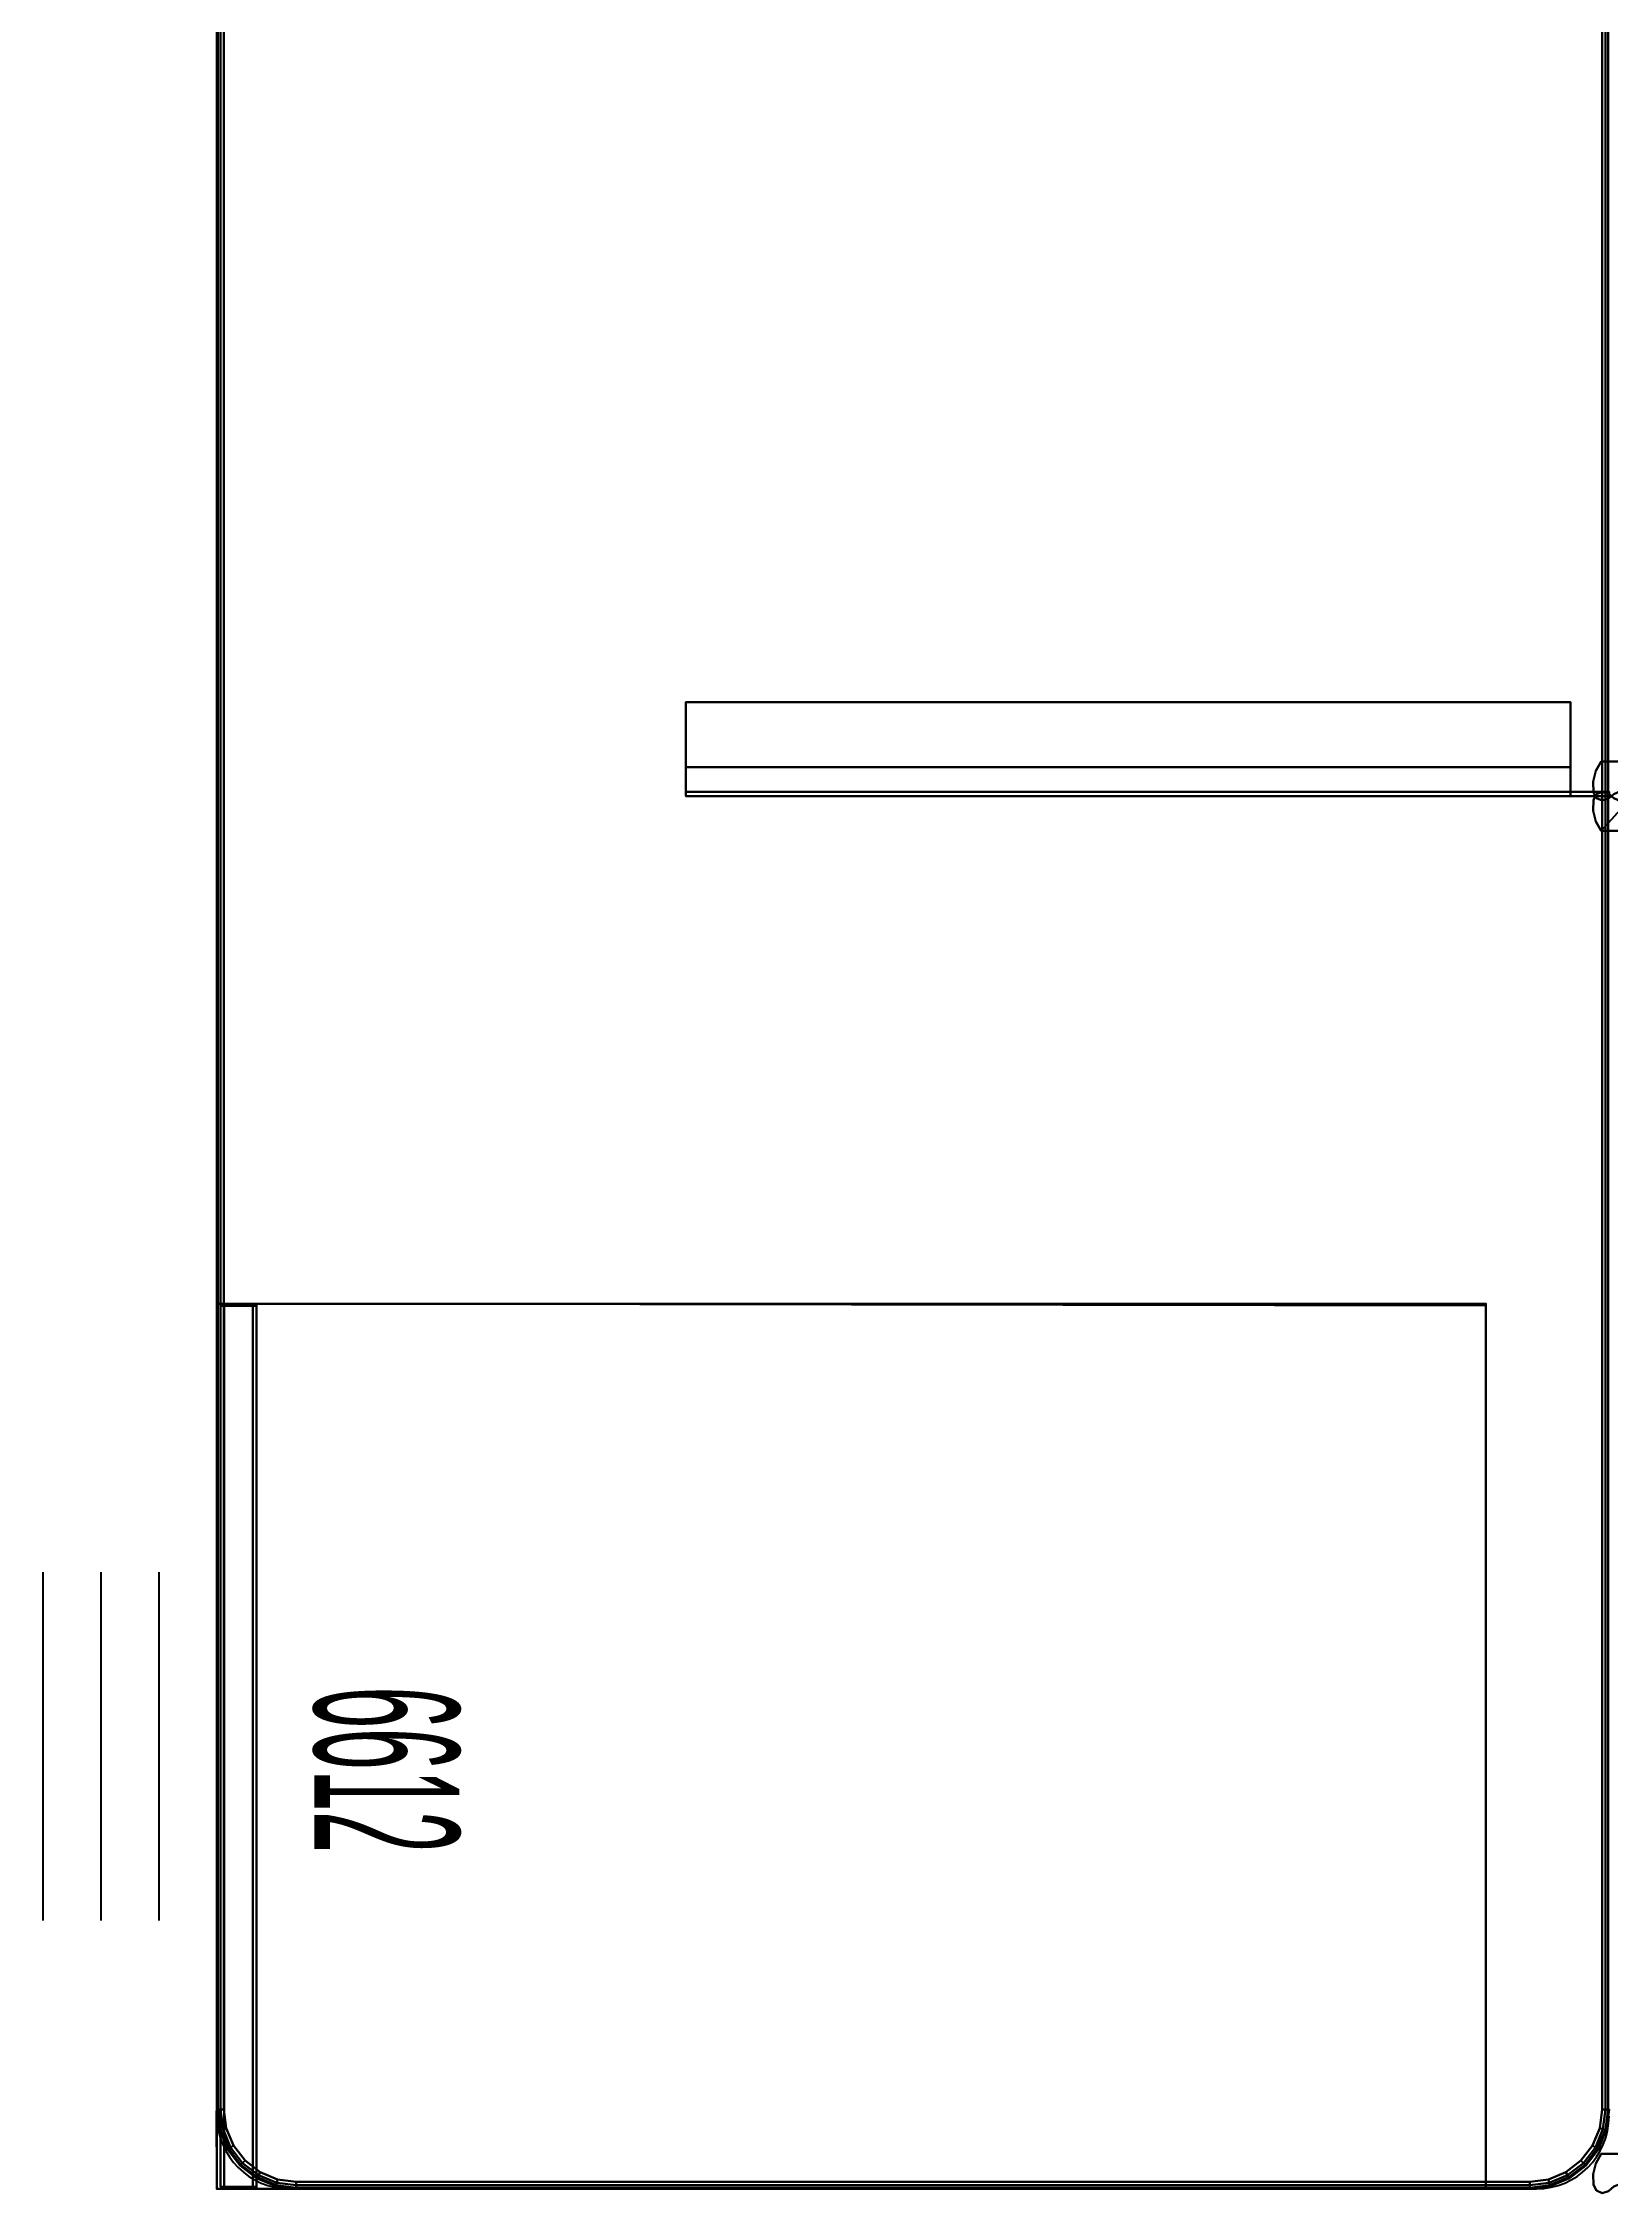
# Model space of a CAD drawing. Extents: x -170 to 1783, y -20 to 1205.
# Drawn here: x 142.92 to 169.88, y 685.19 to 722.24 of the extents above; entities that cross this region are included whole.
import ezdxf
from ezdxf.enums import TextEntityAlignment as Align

# ---------------------------------------------------------------- set-up
doc = ezdxf.new("R2010")
doc.units = 0
doc.header["$LTSCALE"] = 96
doc.header["$MEASUREMENT"] = 0
for name, color, linetype in [('A-FURN-3-PANEL-TRIM', 7, 'Continuous'), ('A-FURN-3-WKSF-BRACKET', 7, 'Continuous'), ('A-FURN-3-WKSF-TOP', 7, 'Continuous'), ('A-FURN-3-WKSF-TRIM', 7, 'Continuous'), ('A-FURN-P-WKSF', 7, 'Continuous'), ('A-FURN-P-WKSF-SUPPORT', 7, 'Continuous'), ('AFUPD-3-CSPT_3D', 7, 'Continuous'), ('AFUPD-3-RVBK_3D', 7, 'Continuous'), ('AFUPD-P', 7, 'Continuous'), ('MAIN_PANEL', 7, 'Continuous'), ('MAIN_STORAGE', 7, 'Continuous'), ('MAIN_WKSURF', 7, 'Continuous'), ('MAIN_WRKSFC-SUPP', 7, 'Continuous')]:
    doc.layers.add(name, color=color, linetype=linetype)

# ---------------------------------------------------------------- blocks, each defined once
blk = doc.blocks.new('EC-EFN-456')
at = {"layer": 'A-FURN-3-PANEL-TRIM', "color": 60, "linetype": 'Continuous'}
for points in [[(47.4, -0.135, 3.801), (47.4, 0.319, 3.801), (47.4, 0.319, 4.013), (47.4, -0.135, 4.013)], [(47.565, -0.225, 3.801), (47.4, -0.135, 3.801), (47.4, -0.135, 4.013), (47.565, -0.225, 4.013)], [(47.747, -0.271, 3.801), (47.565, -0.225, 3.801), (47.565, -0.225, 4.013), (47.747, -0.271, 4.013)], [(47.935, -0.269, 3.801), (47.747, -0.271, 3.801), (47.747, -0.271, 4.013), (47.935, -0.269, 4.013)], [(48.032, -0.218, 3.801), (47.935, -0.269, 3.801), (47.935, -0.269, 4.013), (48.032, -0.218, 4.013)], [(48.074, -0.116, 3.801), (48.032, -0.218, 3.801), (48.032, -0.218, 4.013), (48.074, -0.116, 4.013)], [(48.04, -0.011, 3.801), (48.074, -0.116, 3.801), (48.074, -0.116, 4.013), (48.04, -0.011, 4.013)]]:
    blk.add_3dface(points, dxfattribs=at)
for points, invisible_edges in [([(47.9, 0.319, 3.801), (47.4, -0.135, 3.801), (47.964, 0.085, 3.801), (47.916, 0.197, 3.801)], 3), ([(47.9, 0.319, 4.013), (47.916, 0.197, 4.013), (47.964, 0.085, 4.013), (47.4, -0.135, 4.013)], 12), ([(47.9, 0.319, 3.801), (47.4, 0.319, 3.801), (47.4, -0.135, 3.801)], 12), ([(47.4, -0.135, 4.013), (47.4, 0.319, 4.013), (47.9, 0.319, 4.013)], 12), ([(47.964, 0.085, 3.801), (47.4, -0.135, 3.801), (48.074, -0.116, 3.801), (48.04, -0.011, 3.801)], 3), ([(47.964, 0.085, 4.013), (48.04, -0.011, 4.013), (48.074, -0.116, 4.013), (47.4, -0.135, 4.013)], 12), ([(48.074, -0.116, 3.801), (47.4, -0.135, 3.801), (47.935, -0.269, 3.801), (48.032, -0.218, 3.801)], 3), ([(48.074, -0.116, 4.013), (48.032, -0.218, 4.013), (47.935, -0.269, 4.013), (47.4, -0.135, 4.013)], 12), ([(47.935, -0.269, 3.801), (47.4, -0.135, 3.801), (47.565, -0.225, 3.801), (47.747, -0.271, 3.801)], 1), ([(47.935, -0.269, 4.013), (47.747, -0.271, 4.013), (47.565, -0.225, 4.013), (47.4, -0.135, 4.013)], 8)]:
    blk.add_3dface(points, dxfattribs=dict(at, invisible_edges=invisible_edges))
blk = doc.blocks.new('EC-EFN-244')
at = {"layer": 'A-FURN-3-PANEL-TRIM', "color": 60, "linetype": 'Continuous'}
for points, invisible_edges in [([(0.6, -0.135, 3.575), (0.6, 1.681, 3.575), (0.1, 1.681, 3.575), (0.1, 0.319, 3.575)], 10), ([(0.6, -0.135, 4.24), (0.1, 0.319, 4.24), (0.1, 1.681, 4.24), (0.6, 1.681, 4.24)], 5), ([(-0.074, -0.116, 3.575), (0.6, -0.135, 3.575), (0.036, 0.085, 3.575), (-0.04, -0.011, 3.575)], 3), ([(-0.074, -0.116, 4.24), (-0.04, -0.011, 4.24), (0.036, 0.085, 4.24), (0.6, -0.135, 4.24)], 12), ([(-0.074, -0.116, 3.801), (-0.04, -0.011, 3.801), (0.036, 0.085, 3.801), (0.6, -0.135, 3.801)], 12), ([(-0.074, -0.116, 4.013), (0.6, -0.135, 4.013), (0.036, 0.085, 4.013), (-0.04, -0.011, 4.013)], 3), ([(0.036, 0.085, 3.575), (0.6, -0.135, 3.575), (0.1, 0.319, 3.575), (0.084, 0.197, 3.575)], 3), ([(0.036, 0.085, 4.24), (0.084, 0.197, 4.24), (0.1, 0.319, 4.24), (0.6, -0.135, 4.24)], 12), ([(0.036, 0.085, 3.801), (0.084, 0.197, 3.801), (0.1, 0.319, 3.801), (0.6, -0.135, 3.801)], 12), ([(0.036, 0.085, 4.013), (0.6, -0.135, 4.013), (0.1, 0.319, 4.013), (0.084, 0.197, 4.013)], 3), ([(23.9, 0.319, 3.801), (23.4, -0.135, 3.801), (23.964, 0.085, 3.801), (23.916, 0.197, 3.801)], 3), ([(23.9, 0.319, 4.013), (23.916, 0.197, 4.013), (23.964, 0.085, 4.013), (23.4, -0.135, 4.013)], 12), ([(23.9, 0.319, 3.801), (23.4, 0.319, 3.801), (23.4, -0.135, 3.801)], 12), ([(23.4, -0.135, 4.013), (23.4, 0.319, 4.013), (23.9, 0.319, 4.013)], 12), ([(23.964, 0.085, 3.801), (23.4, -0.135, 3.801), (24.074, -0.116, 3.801), (24.04, -0.011, 3.801)], 3), ([(23.964, 0.085, 4.013), (24.04, -0.011, 4.013), (24.074, -0.116, 4.013), (23.4, -0.135, 4.013)], 12), ([(0.065, -0.269, 3.575), (0.6, -0.135, 3.575), (-0.074, -0.116, 3.575), (-0.032, -0.218, 3.575)], 3), ([(0.065, -0.269, 4.24), (-0.032, -0.218, 4.24), (-0.074, -0.116, 4.24), (0.6, -0.135, 4.24)], 12), ([(0.065, -0.269, 3.801), (-0.032, -0.218, 3.801), (-0.074, -0.116, 3.801), (0.6, -0.135, 3.801)], 12), ([(0.065, -0.269, 4.013), (0.6, -0.135, 4.013), (-0.074, -0.116, 4.013), (-0.032, -0.218, 4.013)], 3), ([(0.435, -0.225, 3.575), (0.6, -0.135, 3.575), (0.065, -0.269, 3.575), (0.253, -0.271, 3.575)], 2), ([(0.435, -0.225, 4.24), (0.253, -0.271, 4.24), (0.065, -0.269, 4.24), (0.6, -0.135, 4.24)], 4), ([(0.435, -0.225, 3.801), (0.253, -0.271, 3.801), (0.065, -0.269, 3.801), (0.6, -0.135, 3.801)], 4), ([(0.435, -0.225, 4.013), (0.6, -0.135, 4.013), (0.065, -0.269, 4.013), (0.253, -0.271, 4.013)], 2), ([(24.074, -0.116, 3.801), (23.4, -0.135, 3.801), (23.935, -0.269, 3.801), (24.032, -0.218, 3.801)], 3), ([(24.074, -0.116, 4.013), (24.032, -0.218, 4.013), (23.935, -0.269, 4.013), (23.4, -0.135, 4.013)], 12), ([(23.935, -0.269, 3.801), (23.4, -0.135, 3.801), (23.565, -0.225, 3.801), (23.747, -0.271, 3.801)], 1), ([(23.935, -0.269, 4.013), (23.747, -0.271, 4.013), (23.565, -0.225, 4.013), (23.4, -0.135, 4.013)], 8)]:
    blk.add_3dface(points, dxfattribs=dict(at, invisible_edges=invisible_edges))
for points in [[(0.6, 1.681, 3.575), (0.6, -0.135, 3.575), (0.6, -0.135, 4.24), (0.6, 1.681, 4.24)], [(0.6, -0.135, 3.801), (0.1, 0.319, 3.801), (0.1, 0.319, 4.013), (0.6, -0.135, 4.013)], [(23.4, -0.135, 3.801), (23.4, 0.319, 3.801), (23.4, 0.319, 4.013), (23.4, -0.135, 4.013)], [(-0.074, -0.116, 4.013), (-0.04, -0.011, 4.013), (-0.04, -0.011, 4.24), (-0.074, -0.116, 4.24)], [(-0.074, -0.116, 3.575), (-0.04, -0.011, 3.575), (-0.04, -0.011, 3.801), (-0.074, -0.116, 3.801)], [(-0.032, -0.218, 4.013), (-0.074, -0.116, 4.013), (-0.074, -0.116, 4.24), (-0.032, -0.218, 4.24)], [(-0.032, -0.218, 3.575), (-0.074, -0.116, 3.575), (-0.074, -0.116, 3.801), (-0.032, -0.218, 3.801)], [(0.065, -0.269, 4.013), (-0.032, -0.218, 4.013), (-0.032, -0.218, 4.24), (0.065, -0.269, 4.24)], [(0.065, -0.269, 3.575), (-0.032, -0.218, 3.575), (-0.032, -0.218, 3.801), (0.065, -0.269, 3.801)], [(0.253, -0.271, 4.013), (0.065, -0.269, 4.013), (0.065, -0.269, 4.24), (0.253, -0.271, 4.24)], [(0.253, -0.271, 3.575), (0.065, -0.269, 3.575), (0.065, -0.269, 3.801), (0.253, -0.271, 3.801)], [(0.435, -0.225, 4.013), (0.253, -0.271, 4.013), (0.253, -0.271, 4.24), (0.435, -0.225, 4.24)], [(0.435, -0.225, 3.575), (0.253, -0.271, 3.575), (0.253, -0.271, 3.801), (0.435, -0.225, 3.801)], [(0.6, -0.135, 4.013), (0.435, -0.225, 4.013), (0.435, -0.225, 4.24), (0.6, -0.135, 4.24)], [(0.6, -0.135, 3.575), (0.435, -0.225, 3.575), (0.435, -0.225, 3.801), (0.6, -0.135, 3.801)], [(23.565, -0.225, 3.801), (23.4, -0.135, 3.801), (23.4, -0.135, 4.013), (23.565, -0.225, 4.013)], [(23.747, -0.271, 3.801), (23.565, -0.225, 3.801), (23.565, -0.225, 4.013), (23.747, -0.271, 4.013)], [(23.935, -0.269, 3.801), (23.747, -0.271, 3.801), (23.747, -0.271, 4.013), (23.935, -0.269, 4.013)], [(24.032, -0.218, 3.801), (23.935, -0.269, 3.801), (23.935, -0.269, 4.013), (24.032, -0.218, 4.013)], [(24.074, -0.116, 3.801), (24.032, -0.218, 3.801), (24.032, -0.218, 4.013), (24.074, -0.116, 4.013)], [(24.04, -0.011, 3.801), (24.074, -0.116, 3.801), (24.074, -0.116, 4.013), (24.04, -0.011, 4.013)]]:
    blk.add_3dface(points, dxfattribs=at)
blk = doc.blocks.new('EC-WYC-46-2424-T')
at = {"layer": 'A-FURN-3-WKSF-TOP', "color": 60, "linetype": 'Continuous'}
for points, invisible_edges in [([(47.882, -28.115, 27.75), (24.118, -34.22, 27.75), (24.118, -70.632, 27.75), (47.882, -70.632, 27.75)], 5), ([(47.882, -28.115, 29), (47.882, -70.632, 29), (24.118, -70.632, 29), (24.118, -34.22, 29)], 10), ([(24.118, -70.632, 27.75), (24.161, -70.956, 27.75), (47.839, -70.956, 27.75), (47.882, -70.632, 27.75)], 10), ([(24.118, -70.632, 29), (47.882, -70.632, 29), (47.839, -70.956, 29), (24.161, -70.956, 29)], 5), ([(47.715, -71.257, 27.75), (47.839, -70.956, 27.75), (24.161, -70.956, 27.75), (24.285, -71.257, 27.75)], 10), ([(47.715, -71.257, 29), (24.285, -71.257, 29), (24.161, -70.956, 29), (47.839, -70.956, 29)], 5), ([(24.285, -71.257, 27.75), (24.484, -71.516, 27.75), (47.516, -71.516, 27.75), (47.715, -71.257, 27.75)], 10), ([(24.285, -71.257, 29), (47.715, -71.257, 29), (47.516, -71.516, 29), (24.484, -71.516, 29)], 5), ([(47.257, -71.715, 27.75), (47.516, -71.516, 27.75), (24.484, -71.516, 27.75), (24.743, -71.715, 27.75)], 10), ([(47.257, -71.715, 29), (24.743, -71.715, 29), (24.484, -71.516, 29), (47.516, -71.516, 29)], 5), ([(24.743, -71.715, 27.75), (25.044, -71.839, 27.75), (46.956, -71.839, 27.75), (47.257, -71.715, 27.75)], 10), ([(24.743, -71.715, 29), (47.257, -71.715, 29), (46.956, -71.839, 29), (25.044, -71.839, 29)], 5), ([(46.632, -71.882, 27.75), (46.956, -71.839, 27.75), (25.044, -71.839, 27.75), (25.368, -71.882, 27.75)], 2), ([(46.632, -71.882, 29), (25.368, -71.882, 29), (25.044, -71.839, 29), (46.956, -71.839, 29)], 4)]:
    blk.add_3dface(points, dxfattribs=dict(at, invisible_edges=invisible_edges))
at = {"layer": 'A-FURN-3-WKSF-TRIM', "color": 40, "linetype": 'Continuous'}
for points in [[(47.882, -28.115, 29), (47.941, -28.115, 28.984), (47.941, -70.632, 28.984), (47.882, -70.632, 29)], [(47.941, -28.115, 27.766), (47.882, -28.115, 27.75), (47.882, -70.632, 27.75), (47.941, -70.632, 27.766)], [(47.941, -28.115, 28.984), (47.984, -28.115, 28.941), (47.984, -70.632, 28.941), (47.941, -70.632, 28.984)], [(47.984, -28.115, 27.809), (47.941, -28.115, 27.766), (47.941, -70.632, 27.766), (47.984, -70.632, 27.809)], [(24.016, -70.632, 28.941), (24, -70.632, 28.882), (24, -34.22, 28.882), (24.016, -34.22, 28.941)], [(24, -70.632, 27.868), (24.016, -70.632, 27.809), (24.016, -34.22, 27.809), (24, -34.22, 27.868)], [(24.059, -70.632, 28.984), (24.016, -70.632, 28.941), (24.016, -34.22, 28.941), (24.059, -34.22, 28.984)], [(24.016, -70.632, 27.809), (24.059, -70.632, 27.766), (24.059, -34.22, 27.766), (24.016, -34.22, 27.809)], [(24.118, -70.632, 29), (24.059, -70.632, 28.984), (24.059, -34.22, 28.984), (24.118, -34.22, 29)], [(24.059, -70.632, 27.766), (24.118, -70.632, 27.75), (24.118, -34.22, 27.75), (24.059, -34.22, 27.766)], [(24.062, -70.982, 28.941), (24.047, -70.986, 28.882), (24, -70.632, 28.882), (24.016, -70.632, 28.941)], [(24.047, -70.986, 28.882), (24.047, -70.986, 27.868), (24, -70.632, 27.868), (24, -70.632, 28.882)], [(24.047, -70.986, 27.868), (24.062, -70.982, 27.809), (24.016, -70.632, 27.809), (24, -70.632, 27.868)], [(24.104, -70.971, 28.984), (24.062, -70.982, 28.941), (24.016, -70.632, 28.941), (24.059, -70.632, 28.984)], [(24.062, -70.982, 27.809), (24.104, -70.971, 27.766), (24.059, -70.632, 27.766), (24.016, -70.632, 27.809)], [(24.161, -70.956, 29), (24.104, -70.971, 28.984), (24.059, -70.632, 28.984), (24.118, -70.632, 29)], [(24.104, -70.971, 27.766), (24.161, -70.956, 27.75), (24.118, -70.632, 27.75), (24.059, -70.632, 27.766)], [(47.882, -70.632, 29), (47.941, -70.632, 28.984), (47.896, -70.971, 28.984), (47.839, -70.956, 29)], [(47.941, -70.632, 27.766), (47.882, -70.632, 27.75), (47.839, -70.956, 27.75), (47.896, -70.971, 27.766)], [(47.941, -70.632, 28.984), (47.984, -70.632, 28.941), (47.938, -70.982, 28.941), (47.896, -70.971, 28.984)], [(47.984, -70.632, 27.809), (47.941, -70.632, 27.766), (47.896, -70.971, 27.766), (47.938, -70.982, 27.809)], [(47.984, -70.632, 28.941), (48, -70.632, 28.882), (47.953, -70.986, 28.882), (47.938, -70.982, 28.941)], [(48, -70.632, 27.868), (47.984, -70.632, 27.809), (47.938, -70.982, 27.809), (47.953, -70.986, 27.868)], [(48, -70.632, 28.882), (48, -70.632, 27.868), (47.953, -70.986, 27.868), (47.953, -70.986, 28.882)], [(24.197, -71.308, 28.941), (24.183, -71.316, 28.882), (24.047, -70.986, 28.882), (24.062, -70.982, 28.941)], [(24.183, -71.316, 27.868), (24.197, -71.308, 27.809), (24.062, -70.982, 27.809), (24.047, -70.986, 27.868)], [(24.183, -71.316, 28.882), (24.183, -71.316, 27.868), (24.047, -70.986, 27.868), (24.047, -70.986, 28.882)], [(24.234, -71.287, 28.984), (24.197, -71.308, 28.941), (24.062, -70.982, 28.941), (24.104, -70.971, 28.984)], [(24.197, -71.308, 27.809), (24.234, -71.287, 27.766), (24.104, -70.971, 27.766), (24.062, -70.982, 27.809)], [(24.285, -71.257, 29), (24.234, -71.287, 28.984), (24.104, -70.971, 28.984), (24.161, -70.956, 29)], [(24.234, -71.287, 27.766), (24.285, -71.257, 27.75), (24.161, -70.956, 27.75), (24.104, -70.971, 27.766)], [(47.839, -70.956, 29), (47.896, -70.971, 28.984), (47.766, -71.287, 28.984), (47.715, -71.257, 29)], [(47.896, -70.971, 27.766), (47.839, -70.956, 27.75), (47.715, -71.257, 27.75), (47.766, -71.287, 27.766)], [(47.896, -70.971, 28.984), (47.938, -70.982, 28.941), (47.803, -71.308, 28.941), (47.766, -71.287, 28.984)], [(47.938, -70.982, 27.809), (47.896, -70.971, 27.766), (47.766, -71.287, 27.766), (47.803, -71.308, 27.809)], [(47.938, -70.982, 28.941), (47.953, -70.986, 28.882), (47.817, -71.316, 28.882), (47.803, -71.308, 28.941)], [(47.953, -70.986, 27.868), (47.938, -70.982, 27.809), (47.803, -71.308, 27.809), (47.817, -71.316, 27.868)], [(47.953, -70.986, 28.882), (47.953, -70.986, 27.868), (47.817, -71.316, 27.868), (47.817, -71.316, 28.882)], [(24.412, -71.588, 28.941), (24.401, -71.599, 28.882), (24.183, -71.316, 28.882), (24.197, -71.308, 28.941)], [(24.401, -71.599, 27.868), (24.412, -71.588, 27.809), (24.197, -71.308, 27.809), (24.183, -71.316, 27.868)], [(24.401, -71.599, 28.882), (24.401, -71.599, 27.868), (24.183, -71.316, 27.868), (24.183, -71.316, 28.882)], [(24.442, -71.558, 28.984), (24.412, -71.588, 28.941), (24.197, -71.308, 28.941), (24.234, -71.287, 28.984)], [(24.412, -71.588, 27.809), (24.442, -71.558, 27.766), (24.234, -71.287, 27.766), (24.197, -71.308, 27.809)], [(24.484, -71.516, 29), (24.442, -71.558, 28.984), (24.234, -71.287, 28.984), (24.285, -71.257, 29)], [(24.442, -71.558, 27.766), (24.484, -71.516, 27.75), (24.285, -71.257, 27.75), (24.234, -71.287, 27.766)], [(47.715, -71.257, 29), (47.766, -71.287, 28.984), (47.558, -71.558, 28.984), (47.516, -71.516, 29)], [(47.766, -71.287, 27.766), (47.715, -71.257, 27.75), (47.516, -71.516, 27.75), (47.558, -71.558, 27.766)], [(47.766, -71.287, 28.984), (47.803, -71.308, 28.941), (47.588, -71.588, 28.941), (47.558, -71.558, 28.984)], [(47.803, -71.308, 27.809), (47.766, -71.287, 27.766), (47.558, -71.558, 27.766), (47.588, -71.588, 27.809)], [(47.803, -71.308, 28.941), (47.817, -71.316, 28.882), (47.599, -71.599, 28.882), (47.588, -71.588, 28.941)], [(47.817, -71.316, 27.868), (47.803, -71.308, 27.809), (47.588, -71.588, 27.809), (47.599, -71.599, 27.868)], [(47.817, -71.316, 28.882), (47.817, -71.316, 27.868), (47.599, -71.599, 27.868), (47.599, -71.599, 28.882)], [(24.692, -71.803, 28.941), (24.684, -71.817, 28.882), (24.401, -71.599, 28.882), (24.412, -71.588, 28.941)], [(24.684, -71.817, 27.868), (24.692, -71.803, 27.809), (24.412, -71.588, 27.809), (24.401, -71.599, 27.868)], [(24.684, -71.817, 28.882), (24.684, -71.817, 27.868), (24.401, -71.599, 27.868), (24.401, -71.599, 28.882)], [(24.713, -71.766, 28.984), (24.692, -71.803, 28.941), (24.412, -71.588, 28.941), (24.442, -71.558, 28.984)], [(24.692, -71.803, 27.809), (24.713, -71.766, 27.766), (24.442, -71.558, 27.766), (24.412, -71.588, 27.809)], [(24.743, -71.715, 29), (24.713, -71.766, 28.984), (24.442, -71.558, 28.984), (24.484, -71.516, 29)], [(24.713, -71.766, 27.766), (24.743, -71.715, 27.75), (24.484, -71.516, 27.75), (24.442, -71.558, 27.766)], [(25.018, -71.938, 28.941), (25.014, -71.953, 28.882), (24.684, -71.817, 28.882), (24.692, -71.803, 28.941)], [(25.014, -71.953, 27.868), (25.018, -71.938, 27.809), (24.692, -71.803, 27.809), (24.684, -71.817, 27.868)], [(25.014, -71.953, 28.882), (25.014, -71.953, 27.868), (24.684, -71.817, 27.868), (24.684, -71.817, 28.882)], [(25.029, -71.896, 28.984), (25.018, -71.938, 28.941), (24.692, -71.803, 28.941), (24.713, -71.766, 28.984)], [(25.018, -71.938, 27.809), (25.029, -71.896, 27.766), (24.713, -71.766, 27.766), (24.692, -71.803, 27.809)], [(25.044, -71.839, 29), (25.029, -71.896, 28.984), (24.713, -71.766, 28.984), (24.743, -71.715, 29)], [(25.029, -71.896, 27.766), (25.044, -71.839, 27.75), (24.743, -71.715, 27.75), (24.713, -71.766, 27.766)], [(25.368, -71.882, 29), (25.368, -71.941, 28.984), (25.029, -71.896, 28.984), (25.044, -71.839, 29)], [(25.368, -71.941, 27.766), (25.368, -71.882, 27.75), (25.044, -71.839, 27.75), (25.029, -71.896, 27.766)], [(46.632, -71.882, 29), (46.632, -71.941, 28.984), (25.368, -71.941, 28.984), (25.368, -71.882, 29)], [(46.632, -71.941, 27.766), (46.632, -71.882, 27.75), (25.368, -71.882, 27.75), (25.368, -71.941, 27.766)], [(46.956, -71.839, 29), (46.971, -71.896, 28.984), (46.632, -71.941, 28.984), (46.632, -71.882, 29)], [(46.971, -71.896, 27.766), (46.956, -71.839, 27.75), (46.632, -71.882, 27.75), (46.632, -71.941, 27.766)], [(47.257, -71.715, 29), (47.286, -71.766, 28.984), (46.971, -71.896, 28.984), (46.956, -71.839, 29)], [(47.286, -71.766, 27.766), (47.257, -71.715, 27.75), (46.956, -71.839, 27.75), (46.971, -71.896, 27.766)], [(47.286, -71.766, 28.984), (47.308, -71.803, 28.941), (46.982, -71.938, 28.941), (46.971, -71.896, 28.984)], [(47.308, -71.803, 27.809), (47.286, -71.766, 27.766), (46.971, -71.896, 27.766), (46.982, -71.938, 27.809)], [(47.308, -71.803, 28.941), (47.316, -71.817, 28.882), (46.986, -71.953, 28.882), (46.982, -71.938, 28.941)], [(47.316, -71.817, 27.868), (47.308, -71.803, 27.809), (46.982, -71.938, 27.809), (46.986, -71.953, 27.868)], [(47.316, -71.817, 28.882), (47.316, -71.817, 27.868), (46.986, -71.953, 27.868), (46.986, -71.953, 28.882)], [(47.516, -71.516, 29), (47.558, -71.558, 28.984), (47.286, -71.766, 28.984), (47.257, -71.715, 29)], [(47.558, -71.558, 27.766), (47.516, -71.516, 27.75), (47.257, -71.715, 27.75), (47.286, -71.766, 27.766)], [(47.558, -71.558, 28.984), (47.588, -71.588, 28.941), (47.308, -71.803, 28.941), (47.286, -71.766, 28.984)], [(47.588, -71.588, 27.809), (47.558, -71.558, 27.766), (47.286, -71.766, 27.766), (47.308, -71.803, 27.809)], [(47.588, -71.588, 28.941), (47.599, -71.599, 28.882), (47.316, -71.817, 28.882), (47.308, -71.803, 28.941)], [(47.599, -71.599, 27.868), (47.588, -71.588, 27.809), (47.308, -71.803, 27.809), (47.316, -71.817, 27.868)], [(47.599, -71.599, 28.882), (47.599, -71.599, 27.868), (47.316, -71.817, 27.868), (47.316, -71.817, 28.882)], [(25.368, -71.984, 28.941), (25.368, -72, 28.882), (25.014, -71.953, 28.882), (25.018, -71.938, 28.941)], [(25.368, -72, 27.868), (25.368, -71.984, 27.809), (25.018, -71.938, 27.809), (25.014, -71.953, 27.868)], [(25.368, -72, 28.882), (25.368, -72, 27.868), (25.014, -71.953, 27.868), (25.014, -71.953, 28.882)], [(25.368, -71.941, 28.984), (25.368, -71.984, 28.941), (25.018, -71.938, 28.941), (25.029, -71.896, 28.984)], [(25.368, -71.984, 27.809), (25.368, -71.941, 27.766), (25.029, -71.896, 27.766), (25.018, -71.938, 27.809)], [(46.632, -71.941, 28.984), (46.632, -71.984, 28.941), (25.368, -71.984, 28.941), (25.368, -71.941, 28.984)], [(46.632, -71.984, 27.809), (46.632, -71.941, 27.766), (25.368, -71.941, 27.766), (25.368, -71.984, 27.809)], [(46.632, -71.984, 28.941), (46.632, -72, 28.882), (25.368, -72, 28.882), (25.368, -71.984, 28.941)], [(46.632, -72, 27.868), (46.632, -71.984, 27.809), (25.368, -71.984, 27.809), (25.368, -72, 27.868)], [(46.632, -72, 28.882), (46.632, -72, 27.868), (25.368, -72, 27.868), (25.368, -72, 28.882)], [(46.971, -71.896, 28.984), (46.982, -71.938, 28.941), (46.632, -71.984, 28.941), (46.632, -71.941, 28.984)], [(46.982, -71.938, 27.809), (46.971, -71.896, 27.766), (46.632, -71.941, 27.766), (46.632, -71.984, 27.809)], [(46.982, -71.938, 28.941), (46.986, -71.953, 28.882), (46.632, -72, 28.882), (46.632, -71.984, 28.941)], [(46.986, -71.953, 27.868), (46.982, -71.938, 27.809), (46.632, -71.984, 27.809), (46.632, -72, 27.868)], [(46.986, -71.953, 28.882), (46.986, -71.953, 27.868), (46.632, -72, 27.868), (46.632, -72, 28.882)]]:
    blk.add_3dface(points, dxfattribs=at)
at = {"layer": 'A-FURN-3-WKSF-TRIM', "color": 40, "linetype": 'Continuous', "invisible_edges": 4}
blk.add_3dface([(24, -70.632, 28.882), (24, -70.632, 27.868), (24, -34.22, 27.868), (24, -34.22, 28.882)], dxfattribs=at)
at = {"layer": 'A-FURN-P-WKSF', "color": 7, "linetype": 'Continuous'}
for p, q in [((24, -70.75), (24, -34.22)), ((25.25, -72), (46.75, -72))]:
    blk.add_line(p, q, dxfattribs=at)
for centre, start, end in [((25.25, -70.75), 180, 270), ((46.75, -70.75), 270, 360)]:
    blk.add_arc(centre, 1.25, start, end, dxfattribs=at)
at = {"layer": 'MAIN_WKSURF', "color": 7, "linetype": 'Continuous'}
blk.add_point((24, -72), dxfattribs=at)
blk.add_point((24, -72), dxfattribs=at)
blk = doc.blocks.new('EC-HP-6612-FPED')
at = {"layer": 'AFUPD-3-CSPT_3D', "color": 60, "linetype": 'Continuous'}
for points in [[(0, 21.875, 27.75), (15.25, 21.875, 27.75), (15.25, 21.875), (0, 21.875)], [(0, 0.68), (0, 0.68, 27.75), (0, 21.875, 27.75), (0, 21.875)], [(15.25, 0.68), (15.25, 21.875), (15.25, 21.875, 27.75), (15.25, 0.68, 27.75)], [(15.25, 0.68, 27.75), (0, 0.68, 27.75), (0, 0, 27.75), (15.25, 0, 27.75)], [(15.25, 0.68), (15.25, 0.68, 2.73), (0, 0.68, 2.73), (0, 0.68)], [(0, 0.68, 2.73), (15.25, 0.68, 2.73), (15.25, 0.68, 27.75), (0, 0.68, 27.75)], [(0, 0, 26.15), (0, 0, 27.75), (0, 0.68, 27.75), (0, 0.68, 26.15)], [(15.217, 0.06, 14.525), (15.217, 0.68, 14.525), (0.032, 0.68, 14.525), (0.032, 0.06, 14.525)], [(0.032, 0.06, 2.73), (0.032, 0.68, 2.73), (15.217, 0.68, 2.73), (15.217, 0.06, 2.73)], [(0.032, 0.68, 14.087), (15.217, 0.68, 14.087), (15.217, 0.68, 2.73), (0.032, 0.68, 2.73)], [(15.217, 0.06, 20.275), (15.217, 0.68, 20.275), (0.032, 0.68, 20.275), (0.032, 0.06, 20.275)], [(0.032, 0.06, 14.65), (0.032, 0.68, 14.65), (15.217, 0.68, 14.65), (15.217, 0.06, 14.65)], [(0.032, 0.68, 19.838), (15.217, 0.68, 19.838), (15.217, 0.68, 14.65), (0.032, 0.68, 14.65)], [(0.032, 0.06, 26.025), (0.032, 0.68, 26.025), (15.217, 0.68, 26.025), (15.217, 0.06, 26.025)], [(0.032, 0.68, 20.4), (15.217, 0.68, 20.4), (15.217, 0.68, 25.587), (0.032, 0.68, 25.587)], [(15.217, 0.06, 20.4), (15.217, 0.68, 20.4), (0.032, 0.68, 20.4), (0.032, 0.06, 20.4)], [(0.032, 0.618, 14.087), (0.032, 0.06, 13.462), (15.217, 0.06, 13.462), (15.217, 0.618, 14.087)], [(0.032, 0.618, 14.087), (15.217, 0.618, 14.087), (15.217, 0.618, 14.462), (0.032, 0.618, 14.462)], [(15.217, 0.618, 14.462), (15.217, 0.122, 14.462), (0.032, 0.122, 14.462), (0.032, 0.618, 14.462)], [(0.032, 0.618, 19.838), (0.032, 0.06, 19.213), (15.217, 0.06, 19.213), (15.217, 0.618, 19.838)], [(15.217, 0.618, 20.213), (15.217, 0.122, 20.213), (0.032, 0.122, 20.213), (0.032, 0.618, 20.213)], [(0.032, 0.618, 19.838), (15.217, 0.618, 19.838), (15.217, 0.618, 20.213), (0.032, 0.618, 20.213)], [(0.032, 0.618, 25.962), (15.217, 0.618, 25.962), (15.217, 0.618, 25.587), (0.032, 0.618, 25.587)], [(0.032, 0.618, 25.962), (0.032, 0.122, 25.962), (15.217, 0.122, 25.962), (15.217, 0.618, 25.962)], [(15.217, 0.618, 25.587), (15.217, 0.06, 24.962), (0.032, 0.06, 24.962), (0.032, 0.618, 25.587)], [(15.25, 0.68, 26.15), (15.25, 0.68, 27.75), (15.25, 0, 27.75), (15.25, 0, 26.15)], [(0, 0, 27.75), (0, 0, 26.15), (15.25, 0, 26.15), (15.25, 0, 27.75)], [(0.032, 0.06, 14.275), (0.032, 0.122, 14.275), (15.217, 0.122, 14.275), (15.217, 0.06, 14.275)], [(0.032, 0.06, 20.025), (0.032, 0.122, 20.025), (15.217, 0.122, 20.025), (15.217, 0.06, 20.025)], [(15.217, 0.06, 25.775), (15.217, 0.122, 25.775), (0.032, 0.122, 25.775), (0.032, 0.06, 25.775)], [(15.217, 0.06, 14.275), (15.217, 0.06, 14.525), (0.032, 0.06, 14.525), (0.032, 0.06, 14.275)], [(0.032, 0.06, 13.462), (0.032, 0.06, 2.73), (15.217, 0.06, 2.73), (15.217, 0.06, 13.462)], [(15.217, 0.06, 20.025), (15.217, 0.06, 20.275), (0.032, 0.06, 20.275), (0.032, 0.06, 20.025)], [(0.032, 0.06, 19.213), (0.032, 0.06, 14.65), (15.217, 0.06, 14.65), (15.217, 0.06, 19.213)], [(0.032, 0.06, 25.775), (0.032, 0.06, 26.025), (15.217, 0.06, 26.025), (15.217, 0.06, 25.775)], [(15.217, 0.06, 24.962), (15.217, 0.06, 20.4), (0.032, 0.06, 20.4), (0.032, 0.06, 24.962)]]:
    blk.add_3dface(points, dxfattribs=at)
for points, invisible_edges in [([(0, 21.875, 27.75), (0, 0.68, 27.75), (15.25, 0.68, 27.75), (15.25, 21.875, 27.75)], 2), ([(0.032, 0.68, 14.087), (0.032, 0.06, 2.73), (0.032, 0.06, 13.462), (0.032, 0.618, 14.087)], 9), ([(0.032, 0.68, 14.525), (0.032, 0.618, 14.462), (0.032, 0.122, 14.462), (0.032, 0.06, 14.525)], 5), ([(0.032, 0.618, 14.087), (0.032, 0.618, 14.462), (0.032, 0.68, 14.525), (0.032, 0.68, 14.087)], 2), ([(0.032, 0.06, 2.73), (0.032, 0.68, 14.087), (0.032, 0.68, 2.73)], 1), ([(0.032, 0.68, 19.838), (0.032, 0.06, 14.65), (0.032, 0.06, 19.213), (0.032, 0.618, 19.838)], 9), ([(0.032, 0.68, 20.275), (0.032, 0.618, 20.213), (0.032, 0.122, 20.213), (0.032, 0.06, 20.275)], 5), ([(0.032, 0.618, 19.838), (0.032, 0.618, 20.213), (0.032, 0.68, 20.275), (0.032, 0.68, 19.838)], 2), ([(0.032, 0.06, 14.65), (0.032, 0.68, 19.838), (0.032, 0.68, 14.65)], 1), ([(0.032, 0.68), (0.032, 0.68, 2.955), (15.217, 0.68, 2.955), (15.217, 0.68)], 7), ([(0.032, 0.618, 25.587), (0.032, 0.06, 24.962), (0.032, 0.06, 20.4), (0.032, 0.68, 25.587)], 12), ([(0.032, 0.06, 26.025), (0.032, 0.122, 25.962), (0.032, 0.618, 25.962), (0.032, 0.68, 26.025)], 5), ([(0.032, 0.68, 25.587), (0.032, 0.68, 26.025), (0.032, 0.618, 25.962), (0.032, 0.618, 25.587)], 2), ([(0.032, 0.68, 20.4), (0.032, 0.68, 25.587), (0.032, 0.06, 20.4)], 2), ([(15.217, 0.618, 14.087), (15.217, 0.06, 13.462), (15.217, 0.06, 2.73), (15.217, 0.68, 14.087)], 12), ([(15.217, 0.06, 14.525), (15.217, 0.122, 14.462), (15.217, 0.618, 14.462), (15.217, 0.68, 14.525)], 5), ([(15.217, 0.68, 14.087), (15.217, 0.68, 14.525), (15.217, 0.618, 14.462), (15.217, 0.618, 14.087)], 2), ([(15.217, 0.68, 2.73), (15.217, 0.68, 14.087), (15.217, 0.06, 2.73)], 2), ([(15.217, 0.618, 19.838), (15.217, 0.06, 19.213), (15.217, 0.06, 14.65), (15.217, 0.68, 19.838)], 12), ([(15.217, 0.06, 20.275), (15.217, 0.122, 20.213), (15.217, 0.618, 20.213), (15.217, 0.68, 20.275)], 5), ([(15.217, 0.68, 19.838), (15.217, 0.68, 20.275), (15.217, 0.618, 20.213), (15.217, 0.618, 19.838)], 2), ([(15.217, 0.68, 14.65), (15.217, 0.68, 19.838), (15.217, 0.06, 14.65)], 2), ([(15.217, 0.68, 25.587), (15.217, 0.06, 20.4), (15.217, 0.06, 24.962), (15.217, 0.618, 25.587)], 9), ([(15.217, 0.68, 26.025), (15.217, 0.618, 25.962), (15.217, 0.122, 25.962), (15.217, 0.06, 26.025)], 5), ([(15.217, 0.618, 25.587), (15.217, 0.618, 25.962), (15.217, 0.68, 26.025), (15.217, 0.68, 25.587)], 2), ([(15.217, 0.06, 20.4), (15.217, 0.68, 25.587), (15.217, 0.68, 20.4)], 1), ([(0.032, 0.122, 14.462), (0.032, 0.122, 14.275), (0.032, 0.06, 14.275), (0.032, 0.06, 14.525)], 8), ([(0.032, 0.122, 20.213), (0.032, 0.122, 20.025), (0.032, 0.06, 20.025), (0.032, 0.06, 20.275)], 8), ([(0.032, 0.06, 26.025), (0.032, 0.06, 25.775), (0.032, 0.122, 25.775), (0.032, 0.122, 25.962)], 8), ([(15.217, 0.06, 14.525), (15.217, 0.06, 14.275), (15.217, 0.122, 14.275), (15.217, 0.122, 14.462)], 8), ([(15.217, 0.06, 20.275), (15.217, 0.06, 20.025), (15.217, 0.122, 20.025), (15.217, 0.122, 20.213)], 8), ([(15.217, 0.122, 25.962), (15.217, 0.122, 25.775), (15.217, 0.06, 25.775), (15.217, 0.06, 26.025)], 8)]:
    blk.add_3dface(points, dxfattribs=dict(at, invisible_edges=invisible_edges))
at = {"layer": 'AFUPD-3-RVBK_3D', "color": 60, "linetype": 'Continuous'}
for points, invisible_edges in [([(0, 0.68, 27.75), (15.25, 0.68, 27.75), (15.25, 0.68, 2.73), (0, 0.68, 2.73)], 1), ([(14.218, -0.01, 26.949), (13.911, -0.01, 27.01), (13.905, -0.01, 26.949), (13.911, -0.01, 26.888)], 9), ([(14.218, -0.01, 26.949), (13.911, -0.01, 26.888), (13.929, -0.01, 26.83), (13.958, -0.01, 26.776)], 9), ([(14.218, -0.01, 26.949), (13.958, -0.01, 27.123), (13.929, -0.01, 27.069), (13.911, -0.01, 27.01)], 9), ([(14.218, -0.01, 26.949), (13.958, -0.01, 26.776), (13.997, -0.01, 26.728), (14.044, -0.01, 26.689)], 9), ([(14.218, -0.01, 26.949), (14.044, -0.01, 27.209), (13.997, -0.01, 27.17), (13.958, -0.01, 27.123)], 9), ([(14.218, -0.01, 26.949), (14.044, -0.01, 26.689), (14.098, -0.01, 26.661), (14.157, -0.01, 26.643)], 9), ([(14.218, -0.01, 26.949), (14.157, -0.01, 27.256), (14.098, -0.01, 27.238), (14.044, -0.01, 27.209)], 9), ([(14.218, -0.01, 26.949), (14.157, -0.01, 26.643), (14.218, -0.01, 26.637), (14.278, -0.01, 26.643)], 9), ([(14.218, -0.01, 26.949), (14.278, -0.01, 27.256), (14.218, -0.01, 27.262), (14.157, -0.01, 27.256)], 9), ([(14.218, -0.01, 26.949), (14.524, -0.01, 26.888), (14.53, -0.01, 26.949), (14.524, -0.01, 27.01)], 9), ([(14.218, -0.01, 26.949), (14.477, -0.01, 26.776), (14.506, -0.01, 26.83), (14.524, -0.01, 26.888)], 9), ([(14.218, -0.01, 26.949), (14.391, -0.01, 26.689), (14.438, -0.01, 26.728), (14.477, -0.01, 26.776)], 9), ([(14.218, -0.01, 26.949), (14.278, -0.01, 26.643), (14.337, -0.01, 26.661), (14.391, -0.01, 26.689)], 9), ([(14.218, -0.01, 26.949), (14.524, -0.01, 27.01), (14.506, -0.01, 27.069), (14.477, -0.01, 27.123)], 9), ([(14.218, -0.01, 26.949), (14.477, -0.01, 27.123), (14.438, -0.01, 27.17), (14.391, -0.01, 27.209)], 9), ([(14.218, -0.01, 26.949), (14.391, -0.01, 27.209), (14.337, -0.01, 27.238), (14.278, -0.01, 27.256)], 9)]:
    blk.add_3dface(points, dxfattribs=dict(at, invisible_edges=invisible_edges))
for points in [[(0.032, 0.68, 26.15), (15.217, 0.68, 26.15), (15.217, 0.68, 20.275), (0.032, 0.68, 20.275)], [(0.032, 0.68, 14.65), (15.217, 0.68, 14.65), (15.217, 0.68, 14.525), (0.032, 0.68, 14.525)]]:
    blk.add_3dface(points, dxfattribs=at)
at = {"layer": 'AFUPD-P', "color": 60, "linetype": 'Continuous'}
for p, q in [((15.25, 21.875), (0, 21.875)), ((0, 21.875), (0, 0)), ((15.25, 21.875), (0, 21.875)), ((0.032, 21.875), (0, 0)), ((15.25, 0), (15.25, 21.875)), ((15.25, 0), (15.25, 21.875)), ((0, 0), (15.25, 0)), ((0, 0), (15.25, 0)), ((4.625, -1), (10.625, -1)), ((4.625, -1), (10.625, -1)), ((4.625, -2), (10.625, -2)), ((4.625, -2), (10.625, -2)), ((4.625, -3), (10.625, -3)), ((4.625, -3), (10.625, -3))]:
    blk.add_line(p, q, dxfattribs=at)
at = {"layer": 'MAIN_STORAGE', "color": 7, "linetype": 'Continuous'}
for p in [(0, 21.875), (0, 21.875), (15.25, 21.875), (15.25, 21.875), (0, 0), (0, 0), (15.25, 0), (15.25, 0)]:
    blk.add_point(p, dxfattribs=at)
at = {"layer": 'AFUPD-P', "color": 60, "linetype": 'Continuous', "width": 0.384889}
blk.add_text('6612', height=2.5, dxfattribs=at).set_placement((8.028, 1.676), align=Align.CENTER)
blk = doc.blocks.new('EC-JUS-CANT-R-CH')
at = {"layer": 'A-FURN-3-WKSF-BRACKET', "color": 30, "linetype": 'Continuous'}
for points in [[(0.002, 0, 19.5), (0.002, 0, 28.425), (-0.073, 0, 28.425), (-0.073, 0, 19.5)], [(0.002, -0.665, 19.5), (0.002, 0, 19.5), (-0.073, 0, 19.5), (-0.073, -0.665, 19.5)], [(-0.073, -0.665, 28.425), (-0.073, 0, 28.425), (0.002, 0, 28.425), (0.002, -0.665, 28.425)], [(-1.618, -0.665, 28.425), (-1.618, -15.915, 28.425), (-1.618, -15.915, 28.5), (-1.618, -0.665, 28.5)], [(-0.073, -0.665, 28.425), (-1.618, -0.665, 28.425), (-1.618, -0.665, 28.5), (0.002, -0.665, 28.5)], [(-1.618, -15.915, 28.425), (-1.618, -0.665, 28.425), (-0.073, -0.665, 28.425), (-0.073, -15.915, 28.425)], [(-1.618, -0.665, 28.5), (-1.618, -15.915, 28.5), (0.002, -15.915, 28.5), (0.002, -0.665, 28.5)], [(-0.498, -0.665, 19.5), (-0.073, -0.665, 19.5), (-0.073, -0.665, 19.575), (-0.498, -0.665, 19.575)], [(-0.498, -15.915, 27.912), (-0.498, -0.665, 19.5), (-0.498, -0.665, 19.575), (-0.498, -15.915, 27.987)], [(-0.073, -0.665, 19.575), (-0.073, -15.915, 27.987), (-0.498, -15.915, 27.987), (-0.498, -0.665, 19.575)], [(-0.073, -15.915, 27.912), (-0.073, -0.665, 19.5), (-0.498, -0.665, 19.5), (-0.498, -15.915, 27.912)], [(0.002, -15.915, 27.912), (0.002, -0.665, 19.5), (-0.073, -0.665, 19.5), (-0.073, -15.915, 27.912)], [(0.002, -0.665, 28.5), (0.002, -15.915, 28.5), (-0.073, -15.915, 28.425), (-0.073, -0.665, 28.425)], [(-1.618, -15.915, 28.425), (-0.073, -15.915, 28.425), (0.002, -15.915, 28.5), (-1.618, -15.915, 28.5)], [(-0.073, -15.915, 27.987), (-0.073, -15.915, 27.912), (-0.498, -15.915, 27.912), (-0.498, -15.915, 27.987)], [(0.002, -15.915, 28.5), (0.002, -15.915, 27.912), (-0.073, -15.915, 27.912), (-0.073, -15.915, 28.425)]]:
    blk.add_3dface(points, dxfattribs=at)
for points, invisible_edges in [([(-0.073, -0.665, 28.425), (-0.073, -0.665, 19.5), (-0.073, 0, 19.5)], 13), ([(-0.073, 0, 19.5), (-0.073, 0, 28.425), (-0.073, -0.665, 28.425)], 12), ([(0.002, -0.665, 28.5), (0.002, 0, 19.5), (0.002, -0.665, 19.5)], 13), ([(0.002, 0, 28.425), (0.002, 0, 19.5), (0.002, -0.665, 28.425)], 2), ([(-0.073, -2.862, 26.996), (-0.073, -2.842, 26.99), (-0.073, -2.824, 26.982), (-0.073, -0.665, 28.425)], 12), ([(-0.073, -2.902, 27), (-0.073, -2.882, 26.999), (-0.073, -2.862, 26.996), (-0.073, -0.665, 28.425)], 12), ([(-0.073, -15.915, 27.912), (-0.073, -3.93, 27), (-0.073, -2.902, 27), (-0.073, -0.665, 28.425)], 13), ([(-0.073, -0.665, 19.5), (-0.073, -1.427, 24.6), (-0.073, -4.042, 26.679), (-0.073, -15.915, 27.912)], 5), ([(-0.073, -0.665, 28.425), (-0.073, -1.135, 25.559), (-0.073, -1.135, 24.741), (-0.073, -0.665, 19.5)], 13), ([(-0.073, -1.301, 24.562), (-0.073, -1.368, 24.569), (-0.073, -1.427, 24.6), (-0.073, -0.665, 19.5)], 12), ([(-0.073, -1.183, 24.619), (-0.073, -1.237, 24.579), (-0.073, -1.301, 24.562), (-0.073, -0.665, 19.5)], 12), ([(-0.073, -1.135, 24.741), (-0.073, -1.147, 24.676), (-0.073, -1.183, 24.619), (-0.073, -0.665, 19.5)], 12), ([(-0.073, -2.824, 26.982), (-0.073, -2.806, 26.973), (-0.073, -2.79, 26.961), (-0.073, -0.665, 28.425)], 12), ([(-0.073, -1.143, 25.612), (-0.073, -1.137, 25.586), (-0.073, -1.135, 25.559), (-0.073, -0.665, 28.425)], 12), ([(-0.073, -1.166, 25.66), (-0.073, -1.153, 25.637), (-0.073, -1.143, 25.612), (-0.073, -0.665, 28.425)], 12), ([(-0.073, -1.203, 25.7), (-0.073, -1.183, 25.681), (-0.073, -1.166, 25.66), (-0.073, -0.665, 28.425)], 12), ([(-0.073, -15.915, 28.425), (-0.073, -15.915, 27.912), (-0.073, -0.665, 28.425)], 2), ([(-0.073, -2.79, 26.961), (-0.073, -1.203, 25.7), (-0.073, -0.665, 28.425)], 14), ([(0.002, -2.902, 27), (0.002, -0.665, 28.5), (0.002, -2.862, 26.996), (0.002, -2.882, 26.999)], 3), ([(0.002, -2.862, 26.996), (0.002, -0.665, 28.5), (0.002, -2.824, 26.982), (0.002, -2.842, 26.99)], 3), ([(0.002, -0.665, 19.5), (0.002, -15.915, 27.912), (0.002, -4.042, 26.679), (0.002, -1.427, 24.6)], 10), ([(0.002, -15.915, 27.912), (0.002, -0.665, 28.5), (0.002, -2.902, 27), (0.002, -3.93, 27)], 11), ([(0.002, -0.665, 28.5), (0.002, -0.665, 19.5), (0.002, -1.135, 24.741), (0.002, -1.135, 25.559)], 11), ([(0.002, -1.135, 24.741), (0.002, -0.665, 19.5), (0.002, -1.183, 24.619), (0.002, -1.147, 24.676)], 3), ([(0.002, -1.183, 24.619), (0.002, -0.665, 19.5), (0.002, -1.301, 24.562), (0.002, -1.237, 24.579)], 3), ([(0.002, -1.301, 24.562), (0.002, -0.665, 19.5), (0.002, -1.427, 24.6), (0.002, -1.368, 24.569)], 3), ([(0.002, -2.824, 26.982), (0.002, -0.665, 28.5), (0.002, -2.79, 26.961), (0.002, -2.806, 26.973)], 3), ([(0.002, -1.143, 25.612), (0.002, -0.665, 28.5), (0.002, -1.135, 25.559), (0.002, -1.137, 25.586)], 3), ([(0.002, -1.166, 25.66), (0.002, -0.665, 28.5), (0.002, -1.143, 25.612), (0.002, -1.153, 25.637)], 3), ([(0.002, -1.203, 25.7), (0.002, -0.665, 28.5), (0.002, -1.166, 25.66), (0.002, -1.183, 25.681)], 3), ([(0.002, -15.915, 28.5), (0.002, -0.665, 28.5), (0.002, -15.915, 27.912)], 2), ([(0.002, -2.79, 26.961), (0.002, -0.665, 28.5), (0.002, -1.203, 25.7)], 3), ([(0.002, -1.135, 25.559), (0.002, -1.135, 24.741), (-0.073, -1.135, 24.741), (-0.073, -1.135, 25.559)], 10), ([(-0.073, -1.135, 24.741), (0.002, -1.135, 24.741), (0.002, -1.147, 24.676), (-0.073, -1.147, 24.676)], 5), ([(0.002, -1.137, 25.586), (0.002, -1.135, 25.559), (-0.073, -1.135, 25.559), (-0.073, -1.137, 25.586)], 10), ([(0.002, -1.143, 25.612), (0.002, -1.137, 25.586), (-0.073, -1.137, 25.586), (-0.073, -1.143, 25.612)], 10), ([(0.002, -1.153, 25.637), (0.002, -1.143, 25.612), (-0.073, -1.143, 25.612), (-0.073, -1.153, 25.637)], 10), ([(-0.073, -1.147, 24.676), (0.002, -1.147, 24.676), (0.002, -1.183, 24.619), (-0.073, -1.183, 24.619)], 5), ([(0.002, -1.166, 25.66), (0.002, -1.153, 25.637), (-0.073, -1.153, 25.637), (-0.073, -1.166, 25.66)], 10), ([(0.002, -1.183, 25.681), (0.002, -1.166, 25.66), (-0.073, -1.166, 25.66), (-0.073, -1.183, 25.681)], 10), ([(-0.073, -1.183, 24.619), (0.002, -1.183, 24.619), (0.002, -1.237, 24.579), (-0.073, -1.237, 24.579)], 5), ([(0.002, -1.203, 25.7), (0.002, -1.183, 25.681), (-0.073, -1.183, 25.681), (-0.073, -1.203, 25.7)], 10), ([(0.002, -2.79, 26.961), (0.002, -1.203, 25.7), (-0.073, -1.203, 25.7), (-0.073, -2.79, 26.961)], 10), ([(-0.073, -1.237, 24.579), (0.002, -1.237, 24.579), (0.002, -1.301, 24.562), (-0.073, -1.301, 24.562)], 5), ([(-0.073, -1.301, 24.562), (0.002, -1.301, 24.562), (0.002, -1.368, 24.569), (-0.073, -1.368, 24.569)], 5), ([(-0.073, -1.368, 24.569), (0.002, -1.368, 24.569), (0.002, -1.427, 24.6), (-0.073, -1.427, 24.6)], 5), ([(0.002, -1.427, 24.6), (0.002, -4.042, 26.679), (-0.073, -4.042, 26.679), (-0.073, -1.427, 24.6)], 10), ([(0.002, -2.806, 26.973), (0.002, -2.79, 26.961), (-0.073, -2.79, 26.961), (-0.073, -2.806, 26.973)], 10), ([(0.002, -2.824, 26.982), (0.002, -2.806, 26.973), (-0.073, -2.806, 26.973), (-0.073, -2.824, 26.982)], 10), ([(0.002, -2.842, 26.99), (0.002, -2.824, 26.982), (-0.073, -2.824, 26.982), (-0.073, -2.842, 26.99)], 10), ([(0.002, -2.862, 26.996), (0.002, -2.842, 26.99), (-0.073, -2.842, 26.99), (-0.073, -2.862, 26.996)], 10), ([(0.002, -2.882, 26.999), (0.002, -2.862, 26.996), (-0.073, -2.862, 26.996), (-0.073, -2.882, 26.999)], 10), ([(0.002, -2.902, 27), (0.002, -2.882, 26.999), (-0.073, -2.882, 26.999), (-0.073, -2.902, 27)], 10), ([(0.002, -3.93, 27), (0.002, -2.902, 27), (-0.073, -2.902, 27), (-0.073, -3.93, 27)], 10), ([(-0.073, -3.93, 27), (-0.073, -15.915, 27.912), (-0.073, -4.062, 26.942), (-0.073, -4.002, 26.985)], 3), ([(0.002, -4.002, 26.985), (0.002, -3.93, 27), (-0.073, -3.93, 27), (-0.073, -4.002, 26.985)], 10), ([(0.002, -4.062, 26.942), (0.002, -4.002, 26.985), (-0.073, -4.002, 26.985), (-0.073, -4.062, 26.942)], 10), ([(-0.073, -4.11, 26.806), (-0.073, -15.915, 27.912), (-0.073, -4.042, 26.679), (-0.073, -4.089, 26.736)], 3), ([(0.002, -4.042, 26.679), (0.002, -4.089, 26.736), (-0.073, -4.089, 26.736), (-0.073, -4.042, 26.679)], 10), ([(-0.073, -4.062, 26.942), (-0.073, -15.915, 27.912), (-0.073, -4.11, 26.806), (-0.073, -4.1, 26.879)], 3), ([(0.002, -4.1, 26.879), (0.002, -4.062, 26.942), (-0.073, -4.062, 26.942), (-0.073, -4.1, 26.879)], 10), ([(0.002, -3.93, 27), (0.002, -4.002, 26.985), (0.002, -4.062, 26.942), (0.002, -15.915, 27.912)], 12), ([(0.002, -4.11, 26.806), (0.002, -4.089, 26.736), (0.002, -4.042, 26.679), (0.002, -15.915, 27.912)], 12), ([(0.002, -4.062, 26.942), (0.002, -4.1, 26.879), (0.002, -4.11, 26.806), (0.002, -15.915, 27.912)], 12), ([(0.002, -4.089, 26.736), (0.002, -4.11, 26.806), (-0.073, -4.11, 26.806), (-0.073, -4.089, 26.736)], 10), ([(0.002, -4.11, 26.806), (0.002, -4.1, 26.879), (-0.073, -4.1, 26.879), (-0.073, -4.11, 26.806)], 10)]:
    blk.add_3dface(points, dxfattribs=dict(at, invisible_edges=invisible_edges))
at = {"layer": 'A-FURN-P-WKSF-SUPPORT', "color": 212, "linetype": 'Continuous'}
for p, q in [((0, -15.915), (0, 0)), ((-1.62, -0.665), (-1.62, -15.915)), ((0, -0.665), (-1.62, -0.665)), ((-1.62, -15.915), (0, -15.915))]:
    blk.add_line(p, q, dxfattribs=at)
at = {"layer": 'MAIN_WRKSFC-SUPP', "color": 7, "linetype": 'Continuous'}
blk.add_point((0, 0), dxfattribs=at)
blk.add_point((0, 0), dxfattribs=at)
blk.add_point((0, 0), dxfattribs=at)

msp = doc.modelspace()

# ---------------------------------------------------------------- block references
at = {"layer": 'MAIN_PANEL', "color": 47, "linetype": 'Continuous', "rotation": 270}
for name, p in [('EC-EFN-456', (169.91551, 757.26241)), ('EC-EFN-244', (169.91551, 709.26241))]:
    msp.add_blockref(name, p, dxfattribs=at)
at = {"layer": 'MAIN_STORAGE', "color": 47, "linetype": 'Continuous'}
ref = msp.add_blockref('EC-HP-6612-FPED', (145.91551, 700.51241), dxfattribs=dict(at, rotation=270))
ref.add_attrib('CAPMC', 'ECH', dxfattribs={"color": 47, "linetype": 'Continuous', "height": 0.000000012, "width": 0.666667}).set_placement((145.91551, 700.51241), align=Align.BOTTOM_LEFT)
ref.add_attrib('CAPPN', 'EC-HP-6612-FPED', dxfattribs={"color": 47, "linetype": 'Continuous', "height": 0.000000012, "width": 0.666667}).set_placement((145.91551, 700.51241), align=Align.BOTTOM_LEFT)
ref.add_attrib('CAPMG', 'RSI', dxfattribs={"color": 47, "linetype": 'Continuous', "height": 0.000000012, "width": 0.666667}).set_placement((145.91551, 700.51241), align=Align.BOTTOM_LEFT)
ref.add_attrib('CAPQTY', '1', dxfattribs={"color": 47, "linetype": 'Continuous', "height": 0.000000012, "width": 0.666667}).set_placement((145.91551, 700.51241), align=Align.BOTTOM_LEFT)
at = {"layer": 'MAIN_WKSURF', "color": 47, "linetype": 'Continuous'}
msp.add_blockref('EC-WYC-46-2424-T', (121.91551, 757.26241), dxfattribs=at)
at = {"layer": 'MAIN_WRKSFC-SUPP', "color": 47, "linetype": 'Continuous'}
ref = msp.add_blockref('EC-JUS-CANT-R-CH', (169.91551, 709.26241), dxfattribs=dict(at, rotation=270))
ref.add_attrib('CAPMC', 'ECH', dxfattribs={"color": 47, "linetype": 'Continuous', "height": 0.000000012, "width": 0.666667}).set_placement((169.91551, 709.26241), align=Align.BOTTOM_LEFT)
ref.add_attrib('CAPPN', 'EC-JUS-CANT-R-CH', dxfattribs={"color": 47, "linetype": 'Continuous', "height": 0.000000012, "width": 0.666667}).set_placement((169.91551, 709.26241), align=Align.BOTTOM_LEFT)
ref.add_attrib('CAPMG', 'RSI', dxfattribs={"color": 47, "linetype": 'Continuous', "height": 0.000000012, "width": 0.666667}).set_placement((169.91551, 709.26241), align=Align.BOTTOM_LEFT)
ref.add_attrib('CAPQTY', '1', dxfattribs={"color": 47, "linetype": 'Continuous', "height": 0.000000012, "width": 0.666667}).set_placement((169.91551, 709.26241), align=Align.BOTTOM_LEFT)

doc.saveas('drawing.dxf')
